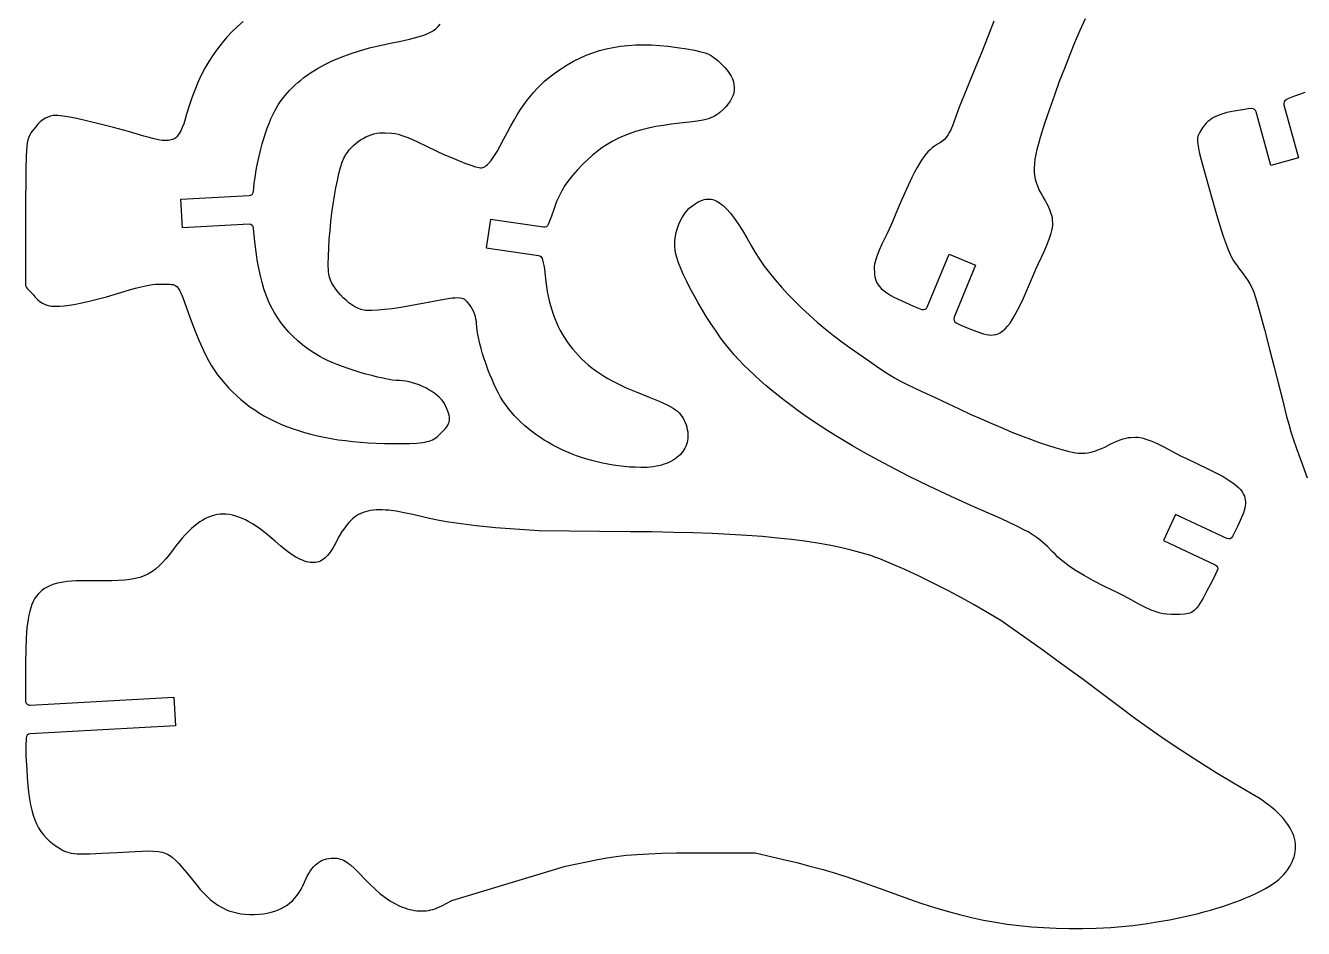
# Model space of a CAD drawing. Header units: millimetres. Extents: x 730 to 1091, y 114 to 329.
# Drawn here: x 729.8 to 819, y 202.9 to 265.9 of the extents above; entities that cross this region are included whole.
import ezdxf

# ---------------------------------------------------------------- set-up
doc = ezdxf.new("R2010")
doc.units = ezdxf.units.MM

msp = doc.modelspace()

# ---------------------------------------------------------------- linework, layer by layer
at = {"flags": 128}
for points in [[(745.019016, 266.212929), (744.625571, 265.871027), (744.249509, 265.510754), (743.890763, 265.132064), (743.549262, 264.73491), (743.224938, 264.319246), (742.917723, 263.885025), (742.627548, 263.432202), (742.354344, 262.960728), (742.098043, 262.470558), (741.858576, 261.961645), (741.635875, 261.433943), (741.42987, 260.887406), (741.240494, 260.321986), (741.067678, 259.737638), (740.967532, 259.389423), (740.869707, 259.081995), (740.771259, 258.813848), (740.669245, 258.583476), (740.560723, 258.389376), (740.44275, 258.230042), (740.379299, 258.162941), (740.312383, 258.103968), (740.241632, 258.052934), (740.166679, 258.009651), (740.087157, 257.97393), (740.002697, 257.945584), (739.912931, 257.924425), (739.817492, 257.910264), (739.608122, 257.902184), (739.371645, 257.91984), (739.105118, 257.961727), (738.805597, 258.026339), (738.470141, 258.112173), (738.095806, 258.217722), (737.007017, 258.528206), (735.979224, 258.808616), (735.027313, 259.055461), (734.16617, 259.265252), (733.41068, 259.434498), (732.77573, 259.55971), (732.276206, 259.637396), (732.08188, 259.657327), (731.926993, 259.664067), (731.745007, 259.651473), (731.56493, 259.613619), (731.386576, 259.550398), (731.209758, 259.461703), (731.034289, 259.347424), (730.859982, 259.207455), (730.686651, 259.041689), (730.514108, 258.850017), (730.288012, 258.571349), (730.196537, 258.438964), (730.118105, 258.299653), (730.051715, 258.14475), (729.996361, 257.965585), (729.951042, 257.753491), (729.914753, 257.499799), (729.886491, 257.195841), (729.865252, 256.832949), (729.839833, 255.895692), (729.82913, 252.932573), (729.82913, 247.82918), (729.833296, 247.781904), (729.845228, 247.735576), (729.889011, 247.645584), (729.953711, 247.558854), (730.032561, 247.475032), (730.205641, 247.314701), (730.286336, 247.237488), (730.354112, 247.161773), (730.511424, 246.973692), (730.671021, 246.809963), (730.837059, 246.670455), (731.013697, 246.55504), (731.205092, 246.463587), (731.415403, 246.395966), (731.648786, 246.352048), (731.909401, 246.331702), (732.201404, 246.3348), (732.528954, 246.361212), (732.896208, 246.410807), (733.307324, 246.483456), (733.76646, 246.579029), (734.277774, 246.697397), (735.473565, 247.001996), (736.244837, 247.223685), (737.074251, 247.472352), (737.493978, 247.591505), (737.908099, 247.699046), (738.309901, 247.788857), (738.692672, 247.854819), (738.909184, 247.872719), (739.14386, 247.875779), (739.596978, 247.872464), (739.89707, 247.873637), (740.021637, 247.864948), (740.132585, 247.845458), (740.23244, 247.811705), (740.323725, 247.760227), (740.408967, 247.687562), (740.49069, 247.590247), (740.571421, 247.46482), (740.653683, 247.307818), (740.740002, 247.11578), (740.832904, 246.885243), (741.048556, 246.294823), (741.32084, 245.508859), (741.502964, 245.005206), (741.706683, 244.486417), (741.925122, 243.967344), (742.151403, 243.462839), (742.37865, 242.987756), (742.599987, 242.556948), (742.808536, 242.185268), (742.997421, 241.887568), (743.234096, 241.557975), (743.480748, 241.23973), (743.73749, 240.93279), (744.00443, 240.637111), (744.281681, 240.35265), (744.569351, 240.079363), (744.867552, 239.817208), (745.176394, 239.56614), (745.495988, 239.326116), (745.826444, 239.097093), (746.167873, 238.879028), (746.520385, 238.671877), (746.88409, 238.475597), (747.2591, 238.290144), (747.645523, 238.115475), (748.043473, 237.951546), (748.453057, 237.798315), (748.874388, 237.655738), (749.307575, 237.52377), (749.752729, 237.40237), (750.209961, 237.291493), (750.67938, 237.191097), (751.161098, 237.101137), (751.655225, 237.021571), (752.161872, 236.952355), (752.681148, 236.893445), (753.213165, 236.844799), (753.758032, 236.806372), (754.315861, 236.778122), (754.886762, 236.760005), (755.470846, 236.751977), (756.068222, 236.753996)], [(797.425606, 266.232593), (797.02705, 265.220317), (796.609436, 264.153687), (796.109474, 262.912002), (795.589948, 261.649478), (795.113643, 260.520334), (794.998486, 260.229449), (794.88688, 259.914739), (794.657914, 259.252643), (794.532348, 258.924655), (794.393922, 258.611637), (794.318605, 258.463773), (794.238535, 258.323288), (794.153199, 258.191396), (794.062083, 258.069309), (793.987426, 257.989187), (793.899295, 257.913777), (793.697265, 257.774321), (793.485309, 257.645404), (793.292742, 257.521489), (793.132974, 257.400639), (792.97926, 257.268354), (792.829442, 257.12073), (792.681357, 256.953866), (792.532848, 256.763858), (792.381753, 256.546805), (792.225912, 256.298803), (792.063167, 256.01595), (791.891355, 255.694343), (791.708318, 255.330079), (791.299928, 254.457974), (790.820715, 253.368411), (790.2534, 252.030171), (790.111216, 251.709599), (789.950922, 251.372657), (789.610786, 250.668229), (789.448335, 250.310025), (789.302556, 249.954017), (789.182145, 249.604844), (789.13417, 249.434272), (789.095797, 249.26715), (789.081535, 249.130978), (789.08312, 248.982509), (789.095797, 248.695345), (789.102087, 248.534951), (789.121529, 248.382307), (789.154986, 248.236572), (789.203318, 248.096909), (789.267386, 247.962477), (789.348051, 247.832439), (789.446174, 247.705954), (789.562616, 247.582183), (789.698237, 247.460289), (789.853899, 247.33943), (790.030462, 247.218769), (790.228788, 247.097467), (790.449738, 246.974684), (790.694172, 246.84958), (791.256936, 246.589058), (791.825125, 246.343684), (792.395492, 246.119892)]]:
    msp.add_lwpolyline(points, dxfattribs=at)
for points in [[(756.068222, 236.753996), (756.667439, 236.76558), (757.153522, 236.788095), (757.545862, 236.826296), (757.71294, 236.852765), (757.863854, 236.884938), (758.00103, 236.923412), (758.126891, 236.968779), (758.243861, 237.021634), (758.354365, 237.082572), (758.460827, 237.152187), (758.565671, 237.231075), (758.780201, 237.419042), (759.040215, 237.679247), (759.144869, 237.799413), (759.232918, 237.915091), (759.304586, 238.027882), (759.360097, 238.139387), (759.399675, 238.251208), (759.423542, 238.364947), (759.431923, 238.482205), (759.425042, 238.604584), (759.403121, 238.733684), (759.366384, 238.871109), (759.315056, 239.018459), (759.249359, 239.177336), (759.075753, 239.536077), (758.98659, 239.682019), (758.871286, 239.827951), (758.732379, 239.972577), (758.572408, 240.114599), (758.39391, 240.252718), (758.199424, 240.385637), (757.991486, 240.512057), (757.772634, 240.630681), (757.545408, 240.74021), (757.312344, 240.839347), (757.075979, 240.926793), (756.838853, 241.00125), (756.603503, 241.061421), (756.372467, 241.106007), (756.148282, 241.133711), (755.933487, 241.143234), (755.69964, 241.154436), (755.422104, 241.186811), (755.106989, 241.238507), (754.76041, 241.307673), (754.38848, 241.392459), (753.99731, 241.491015), (753.593016, 241.601489), (753.181708, 241.722032), (752.769501, 241.850792), (752.362507, 241.98592), (751.96684, 242.125564), (751.588612, 242.267874), (751.233936, 242.410999), (750.908926, 242.553088), (750.619694, 242.692292), (750.372353, 242.82676), (749.954644, 243.08326), (749.560007, 243.349871), (749.188022, 243.627159), (748.838271, 243.915696), (748.510334, 244.21605), (748.203793, 244.52879), (747.918227, 244.854487), (747.653218, 245.193708), (747.408346, 245.547024), (747.183193, 245.915004), (746.97734, 246.298217), (746.790366, 246.697232), (746.621853, 247.11262), (746.471383, 247.544948), (746.338534, 247.994787), (746.22289, 248.462705), (746.0664, 249.212927), (746.003264, 249.572871), (745.946316, 249.950583), (745.839337, 250.842947), (745.748145, 251.788015, 0.401527), (745.433733, 252.058785), (740.7746, 251.813087), (740.669277, 253.810312), (745.450047, 254.062424, 0.367667), (745.732474, 254.329431), (745.797229, 254.922215), (745.84969, 255.31085), (745.912446, 255.705677), (745.984824, 256.104085), (746.066149, 256.503462), (746.155747, 256.901197), (746.252946, 257.294681), (746.35707, 257.681301), (746.467447, 258.058447), (746.583402, 258.423508), (746.704261, 258.773873), (746.829351, 259.106931), (746.957998, 259.42007), (747.089529, 259.710681), (747.223268, 259.976152), (747.345253, 260.194206), (747.475902, 260.407863), (747.615195, 260.617108), (747.763108, 260.821928), (747.919619, 261.022311), (748.084706, 261.218243), (748.258346, 261.409711), (748.440517, 261.596701), (748.631195, 261.779202), (748.83036, 261.957199), (749.037988, 262.13068), (749.254056, 262.299631), (749.478543, 262.46404), (749.711426, 262.623892), (749.952683, 262.779176), (750.20229, 262.929877), (750.460226, 263.075983), (750.726468, 263.217481), (751.000994, 263.354357), (751.283781, 263.486599), (751.574806, 263.614192), (751.874048, 263.737125), (752.497091, 263.968955), (753.152729, 264.181984), (753.840783, 264.376106), (754.561074, 264.551217), (755.31342, 264.707212), (756.02785, 264.849316), (756.63289, 264.983781), (757.140566, 265.114791), (757.562903, 265.246529), (757.745827, 265.313979), (757.911925, 265.383179), (758.062702, 265.454655), (758.199659, 265.528927), (758.3243, 265.606519), (758.438129, 265.687955), (758.542647, 265.773757), (758.63936, 265.864448), (758.785151, 266.024442)], [(792.395492, 246.119892, 0.408438), (792.782121, 246.284092), (794.310213, 249.963181), (796.157232, 249.196031), (794.651527, 245.570839, 0.390885), (794.791654, 245.188837), (795.116589, 245.022157), (795.56519, 244.82239), (796.042511, 244.63407), (796.504114, 244.475823), (796.715135, 244.413796), (796.905563, 244.366272), (797.069844, 244.335579), (797.202423, 244.324044), (797.386032, 244.332744), (797.562157, 244.364288), (797.732487, 244.421062), (797.898708, 244.505448), (798.062508, 244.619829), (798.225575, 244.76659), (798.389596, 244.948113), (798.55626, 245.166781), (798.727252, 245.424979), (798.904263, 245.725089), (799.088977, 246.069495), (799.283085, 246.46058), (799.488272, 246.900728), (799.706226, 247.392321), (800.187189, 248.539379), (800.352332, 248.921802), (800.53859, 249.323915), (800.933855, 250.164667), (801.122564, 250.592036), (801.291793, 251.016552), (801.36593, 251.225979), (801.431392, 251.432579), (801.48691, 251.635649), (801.531214, 251.834483), (801.54416, 251.963483), (801.542333, 252.104037), (801.529858, 252.375838), (801.516282, 252.506185), (801.477897, 252.669545), (801.417384, 252.859355), (801.337421, 253.069055), (801.240688, 253.292083), (801.129864, 253.521878), (801.007627, 253.751879), (800.876657, 253.975525), (800.727057, 254.229927), (800.598016, 254.476468), (800.489618, 254.718753), (800.401949, 254.960387), (800.335092, 255.204974), (800.289133, 255.45612), (800.264156, 255.717428), (800.260246, 255.992504), (800.277487, 256.284953), (800.315965, 256.598379), (800.375764, 256.936387), (800.456969, 257.302582), (800.559663, 257.700568), (800.683933, 258.133951), (800.997536, 259.121324), (801.33491, 260.118408), (801.676655, 261.091904), (802.022744, 262.041771), (802.373149, 262.967967), (802.727844, 263.870448), (803.086801, 264.749173), (803.449993, 265.604099), (803.817393, 266.435184)], [(772.783078, 235.07986), (772.392184, 235.091004), (772.003181, 235.11315), (771.616427, 235.146117), (771.232282, 235.189725), (770.851106, 235.243793), (770.473256, 235.308142), (770.099092, 235.38259), (769.728974, 235.466958), (769.363261, 235.561064), (769.002311, 235.664728), (768.646484, 235.77777), (768.296139, 235.90001), (767.951635, 236.031266), (767.613331, 236.171359), (767.281587, 236.320108), (766.956761, 236.477333), (766.639213, 236.642853), (766.329301, 236.816487), (766.027386, 236.998056), (765.733826, 237.187379), (765.44898, 237.384275), (765.173208, 237.588564), (764.906868, 237.800066), (764.65032, 238.018599), (764.403922, 238.243984), (764.168035, 238.476041), (763.943017, 238.714588), (763.729227, 238.959446), (763.527024, 239.210433), (763.336768, 239.46737), (763.158818, 239.730076), (762.993533, 239.99837), (762.843489, 240.267906), (762.69283, 240.564237), (762.542977, 240.883042), (762.39535, 241.219999), (762.25137, 241.570786), (762.112457, 241.931081), (761.980031, 242.296564), (761.855514, 242.662912), (761.740326, 243.025804), (761.635888, 243.380917), (761.543619, 243.723931), (761.464941, 244.050523), (761.401275, 244.356373), (761.35404, 244.637157), (761.324657, 244.888555), (761.314547, 245.106245), (761.30447, 245.267513), (761.27559, 245.442019), (761.229932, 245.624222), (761.16952, 245.808582), (761.096379, 245.989562), (761.012535, 246.16162), (760.920013, 246.319218), (760.820837, 246.456816), (760.651992, 246.656918), (760.572087, 246.735613), (760.488348, 246.800114), (760.395639, 246.850451), (760.288825, 246.886656), (760.16277, 246.908761), (760.012339, 246.916799), (759.832396, 246.910799), (759.617807, 246.890795), (759.064146, 246.808899), (758.310274, 246.671362), (757.315108, 246.47844), (756.652319, 246.35533), (756.021952, 246.250596), (755.433302, 246.165233), (754.895667, 246.100235), (754.418344, 246.056599), (754.01063, 246.035318), (753.681822, 246.037389), (753.549912, 246.047492), (753.441216, 246.063806), (753.238581, 246.118546), (753.031111, 246.200747), (752.821222, 246.307774), (752.611328, 246.436991), (752.403844, 246.585763), (752.201186, 246.751456), (752.005768, 246.931433), (751.820005, 247.123059), (751.646311, 247.3237), (751.487102, 247.530719), (751.344793, 247.741481), (751.221798, 247.953352), (751.120533, 248.163696), (751.043411, 248.369877), (750.992849, 248.569261), (750.97126, 248.759211), (750.963002, 249.277209), (750.971397, 249.831503), (750.995261, 250.414056), (751.033406, 251.016835), (751.084647, 251.631805), (751.147798, 252.250932), (751.221674, 252.866181), (751.305087, 253.469519), (751.396852, 254.05291), (751.495783, 254.608321), (751.600694, 255.127716), (751.710399, 255.603062), (751.823712, 256.026324), (751.939447, 256.389467), (752.056419, 256.684458), (752.114997, 256.803885), (752.17344, 256.903261), (752.296141, 257.07885), (752.428901, 257.246756), (752.571006, 257.406364), (752.721741, 257.557062), (752.880392, 257.698234), (753.046246, 257.829268), (753.218587, 257.949548), (753.396701, 258.058462), (753.579874, 258.155394), (753.767392, 258.239732), (753.95854, 258.310861), (754.152604, 258.368167), (754.34887, 258.411037), (754.546623, 258.438855), (754.745149, 258.451009), (754.943733, 258.446884), (755.400213, 258.41694), (755.635391, 258.389819), (755.850062, 258.346604), (756.171871, 258.246756), (756.505935, 258.1205), (756.847393, 257.97449), (757.191383, 257.815379), (757.867506, 257.484474), (758.495404, 257.181018), (759.033481, 256.938084), (759.556478, 256.711514), (760.051765, 256.506936), (760.506709, 256.32998), (760.908677, 256.186272), (761.245037, 256.081444), (761.503156, 256.021122), (761.598929, 256.009411), (761.670404, 256.010937), (761.747578, 256.027948), (761.8258, 256.057405), (761.905421, 256.099765), (761.986794, 256.155484), (762.070269, 256.225019), (762.156198, 256.308826), (762.336829, 256.521084), (762.531499, 256.79591), (762.743023, 257.136957), (762.974216, 257.547878), (763.227891, 258.032324), (763.467443, 258.494296), (763.7014, 258.927019), (763.931228, 259.332293), (764.158392, 259.711915), (764.384357, 260.067685), (764.610589, 260.401402), (764.838552, 260.714865), (765.069711, 261.009872), (765.305532, 261.288224), (765.54748, 261.551717), (765.79702, 261.802153), (766.055617, 262.041329), (766.324737, 262.271044), (766.605844, 262.493098), (766.900405, 262.709289), (767.209883, 262.921416), (767.639595, 263.192671), (768.07478, 263.439288), (768.516466, 263.661454), (768.965682, 263.859359), (769.423455, 264.033191), (769.890814, 264.18314), (770.368787, 264.309394), (770.858402, 264.412142), (771.360688, 264.491572), (771.876673, 264.547875), (772.407384, 264.581238), (772.953851, 264.591851), (773.517102, 264.579902), (774.098164, 264.54558), (774.698067, 264.489075), (775.317838, 264.410574), (775.992158, 264.30975), (776.538626, 264.21317), (776.980641, 264.111964), (777.169791, 264.056855), (777.341601, 263.997265), (777.498997, 263.932084), (777.644904, 263.860205), (777.782246, 263.780518), (777.913948, 263.691915), (778.042936, 263.593287), (778.172133, 263.483527), (778.442857, 263.226174), (778.639951, 263.017522), (778.811486, 262.811208), (778.957468, 262.607076), (779.0779, 262.404964), (779.172787, 262.204716), (779.242134, 262.006172), (779.285944, 261.809173), (779.304223, 261.613561), (779.296975, 261.419176), (779.264205, 261.22586), (779.205916, 261.033455), (779.122114, 260.841801), (779.012803, 260.65074), (778.877987, 260.460112), (778.717671, 260.26976), (778.531859, 260.079524), (778.290064, 259.862597), (778.171393, 259.769766), (778.050779, 259.686254), (777.925652, 259.611238), (777.793443, 259.543889), (777.651583, 259.483384), (777.497501, 259.428895), (777.328627, 259.379598), (777.142393, 259.334666), (776.707561, 259.254594), (776.172446, 259.182074), (775.516492, 259.110497), (774.923217, 259.043572), (774.362373, 258.965897), (773.831833, 258.876577), (773.329468, 258.774713), (772.853152, 258.659411), (772.400756, 258.529771), (771.970154, 258.384899), (771.559217, 258.223897), (771.165819, 258.045869), (770.787832, 257.849917), (770.423128, 257.635145), (770.06958, 257.400657), (769.72506, 257.145555), (769.387441, 256.868943), (769.054596, 256.569924), (768.724396, 256.247601), (768.345252, 255.850265), (768.014438, 255.474576), (767.726812, 255.112659), (767.477231, 254.75664), (767.260555, 254.398645), (767.071641, 254.030801), (766.905348, 253.645232), (766.756533, 253.234066), (766.546509, 252.631077), (766.320482, 252.042405, -0.351331), (765.996402, 251.853185), (762.28012, 252.404388), (761.986687, 250.426031), (765.64399, 249.883575, -0.293437), (765.888138, 249.670261), (765.973252, 249.376318), (766.013725, 249.184367), (766.050131, 248.958997), (766.084735, 248.697104), (766.157589, 248.05134), (766.200416, 247.705243), (766.252782, 247.36645), (766.314731, 247.034911), (766.386302, 246.710576), (766.467536, 246.393396), (766.558475, 246.08332), (766.659159, 245.780299), (766.769628, 245.484283), (766.889924, 245.195221), (767.020088, 244.913064), (767.16016, 244.637763), (767.310182, 244.369266), (767.470193, 244.107525), (767.640236, 243.85249), (767.82035, 243.60411), (768.010577, 243.362335), (768.210958, 243.127116), (768.421533, 242.898404), (768.642343, 242.676147), (768.873429, 242.460296), (769.114832, 242.250802), (769.366593, 242.047614), (769.628753, 241.850682), (769.901352, 241.659957), (770.184431, 241.475389), (770.478031, 241.296928), (770.782194, 241.124524), (771.096959, 240.958126), (771.422368, 240.797686), (771.758462, 240.643154), (772.10528, 240.494478), (772.462866, 240.35161), (773.357784, 240.000981), (774.066716, 239.706866), (774.359582, 239.575899), (774.615725, 239.452939), (774.838404, 239.335944), (775.030875, 239.222873), (775.196397, 239.111686), (775.338228, 239.000341), (775.459626, 238.886798), (775.563848, 238.769017), (775.654153, 238.644955), (775.733798, 238.512573), (775.806042, 238.369829), (775.874142, 238.214683), (775.936945, 238.049363), (775.987574, 237.886471), (776.026216, 237.726199), (776.053062, 237.568737), (776.0683, 237.414279), (776.072119, 237.263015), (776.06471, 237.115139), (776.046259, 236.97084), (776.016958, 236.830312), (775.976995, 236.693745), (775.926559, 236.561333), (775.865838, 236.433266), (775.795024, 236.309736), (775.714303, 236.190935), (775.623866, 236.077056), (775.523902, 235.968289), (775.4146, 235.864827), (775.296148, 235.766861), (775.168737, 235.674583), (775.032555, 235.588185), (774.887791, 235.507859), (774.734634, 235.433797), (774.573274, 235.36619), (774.403899, 235.305229), (774.226699, 235.251108), (774.041863, 235.204018), (773.84958, 235.16415), (773.650039, 235.131696), (773.443429, 235.106848), (773.22994, 235.089799), (773.00976, 235.080739), (772.783078, 235.07986)], [(819.148791, 261.254052), (818.756162, 261.128254), (818.484986, 261.032647), (818.232002, 260.932751), (818.002749, 260.831517), (817.836546, 260.748727, 0.358082), (817.680919, 260.401111), (818.695262, 256.689507), (816.766011, 256.162262), (815.739768, 259.917407, 0.364334), (815.422363, 260.137009), (815.183222, 260.114577), (814.794109, 260.059992), (814.204139, 259.961574), (813.703772, 259.854314), (813.48367, 259.79572), (813.281746, 259.732939), (813.096591, 259.66531), (812.926798, 259.592175), (812.770959, 259.512875), (812.627666, 259.426752), (812.495511, 259.333145), (812.373086, 259.231396), (812.258984, 259.120846), (812.151797, 259.000836), (812.050117, 258.870707), (811.952535, 258.729799), (811.810806, 258.501755), (811.75586, 258.397394), (811.711766, 258.294659), (811.678703, 258.189937), (811.656851, 258.079616), (811.646388, 257.960082), (811.647495, 257.827725), (811.660351, 257.678931), (811.685135, 257.510088), (811.771205, 257.097807), (811.90714, 256.561984), (812.094376, 255.873719), (812.578319, 254.130317), (812.972126, 252.749042), (813.294995, 251.675652), (813.435827, 251.237464), (813.566125, 250.855907), (813.688287, 250.524202), (813.804714, 250.235567), (813.917806, 249.983224), (814.029962, 249.760391), (814.143582, 249.560289), (814.261066, 249.376138), (814.384813, 249.201157), (814.517225, 249.028568), (814.842626, 248.592211), (815.002191, 248.359541), (815.153011, 248.126226), (815.290096, 247.899027), (815.408456, 247.684705), (815.503098, 247.490024), (815.569034, 247.321743), (815.758484, 246.716197), (815.946732, 246.070409), (816.31658, 244.710367), (816.672494, 243.346138), (817.008387, 242.082242), (817.280143, 240.994589), (817.568405, 239.820876), (817.867241, 238.650125), (818.018771, 238.09368), (818.17072, 237.571359), (818.352235, 237.012349), (818.562544, 236.414555), (818.976272, 235.264891), (819.298805, 234.359826)], [(810.394755, 224.815093), (810.124175, 224.807026), (809.815079, 224.810412), (809.507054, 224.828648), (809.239692, 224.865133), (809.036671, 224.912094), (808.832553, 224.971208), (808.62764, 225.041175), (808.422234, 225.120696), (808.011156, 225.303198), (807.60174, 225.508318), (806.797582, 225.944826), (806.407682, 226.15542), (806.02913, 226.347045), (805.144059, 226.780025), (804.383289, 227.170867), (803.73079, 227.529743), (803.170529, 227.866824), (802.919977, 228.03037), (802.686473, 228.192281), (802.468012, 228.35383), (802.26259, 228.516286), (802.068203, 228.680923), (801.882848, 228.84901), (801.704519, 229.021821), (801.531214, 229.200625), (801.183901, 229.55148), (801.008719, 229.71356), (800.829926, 229.868366), (800.645578, 230.017113), (800.453728, 230.161021), (800.252432, 230.301306), (800.039745, 230.439185), (799.813722, 230.575876), (799.572418, 230.712596), (799.036184, 230.990994), (798.415484, 231.284117), (797.694755, 231.601704), (796.028873, 232.329635), (794.438246, 233.051144), (792.921493, 233.767085), (791.477233, 234.47831), (790.104085, 235.18567), (789.443747, 235.538167), (788.80067, 235.890018), (788.17468, 236.241329), (787.565605, 236.592206), (786.973272, 236.942757), (786.39751, 237.293087), (785.838144, 237.643303), (785.295004, 237.993512), (784.767915, 238.34382), (784.256706, 238.694334), (783.761204, 239.04516), (783.281236, 239.396405), (782.816629, 239.748175), (782.367212, 240.100577), (781.932811, 240.453717), (781.513254, 240.807702), (781.108368, 241.162639), (780.717981, 241.518633), (780.341919, 241.875792), (779.980012, 242.234221), (779.632085, 242.594028), (779.297966, 242.95532), (778.992052, 243.30935), (778.67692, 243.703311), (778.35599, 244.13124), (778.032687, 244.587173), (777.710432, 245.065147), (777.392647, 245.559198), (777.082756, 246.063362), (776.78418, 246.571678), (776.500342, 247.07818), (776.234665, 247.576906), (775.990571, 248.061892), (775.771483, 248.527175), (775.580822, 248.966791), (775.422012, 249.374777), (775.298475, 249.745169), (775.213633, 250.072005), (775.177384, 250.28618), (775.157738, 250.506295), (775.154146, 250.730741), (775.166058, 250.957906), (775.192924, 251.186182), (775.234196, 251.413957), (775.289323, 251.639621), (775.357757, 251.861564), (775.438949, 252.078176), (775.532348, 252.287847), (775.637405, 252.488966), (775.753572, 252.679924), (775.880298, 252.859109), (776.017034, 253.024912), (776.163231, 253.175722), (776.31834, 253.30993), (776.581174, 253.499563), (776.709229, 253.57841), (776.835345, 253.646408), (776.959749, 253.703409), (777.082668, 253.749262), (777.204327, 253.783817), (777.324954, 253.806922), (777.444775, 253.818429), (777.564016, 253.818186), (777.682905, 253.806043), (777.801667, 253.78185), (777.92053, 253.745457), (778.03972, 253.696712), (778.159464, 253.635467), (778.279988, 253.56157), (778.401519, 253.474871), (778.524283, 253.37522), (778.648507, 253.262467), (778.774417, 253.136461), (779.032205, 252.844088), (779.299457, 252.496901), (779.577988, 252.093695), (779.86961, 251.633268), (780.176136, 251.114418), (780.499377, 250.535942), (780.762314, 250.082786), (781.062396, 249.617664), (781.397561, 249.142643), (781.765747, 248.659791), (782.164893, 248.171175), (782.592936, 247.678861), (783.047815, 247.184917), (783.527468, 246.69141), (784.029832, 246.200406), (784.552848, 245.713974), (785.094451, 245.234179), (785.652581, 244.763089), (786.225176, 244.302772), (786.810174, 243.855293), (787.405513, 243.422721), (788.009131, 243.007122), (788.602483, 242.599267), (789.239333, 242.155215), (789.882384, 241.721165), (790.194579, 241.522329), (790.494339, 241.343317), (790.918639, 241.110631), (791.375362, 240.876991), (791.854334, 240.643918), (792.34538, 240.412932), (793.323003, 239.963304), (794.226839, 239.540268), (795.009291, 239.167308), (795.780851, 238.809395), (796.538203, 238.467761), (797.278028, 238.143637), (797.997009, 237.838255), (798.691827, 237.552846), (799.359166, 237.288641), (799.995707, 237.046873), (800.598133, 236.828772), (801.163125, 236.63557), (801.687367, 236.468499), (802.167539, 236.32879), (802.600325, 236.217674), (802.982407, 236.136382), (803.310466, 236.086148), (803.581186, 236.068201), (803.773031, 236.078543), (803.989161, 236.110114), (804.222189, 236.160655), (804.464728, 236.227908), (804.70939, 236.309613), (804.948789, 236.403512), (805.175537, 236.507347), (805.382247, 236.618859), (805.58492, 236.730472), (805.800099, 236.834597), (806.021208, 236.928956), (806.241671, 237.011269), (806.454911, 237.079257), (806.654354, 237.130641), (806.833422, 237.163143), (806.985539, 237.174484), (807.318036, 237.190333), (807.489846, 237.192314), (807.647118, 237.174484), (807.844082, 237.12542), (808.044598, 237.064142), (808.248039, 236.992033), (808.453775, 236.910475), (808.869621, 236.724547), (809.287113, 236.517419), (810.106929, 236.083816), (810.499202, 235.879467), (810.87302, 235.698168), (811.64468, 235.341158), (812.325472, 235.015807), (812.919192, 234.717073), (813.429641, 234.439919), (813.860617, 234.179305), (814.047489, 234.053625), (814.215919, 233.930191), (814.366379, 233.808372), (814.499345, 233.687538), (814.615293, 233.567059), (814.714696, 233.446306), (814.798029, 233.324649), (814.865768, 233.201457), (814.918388, 233.076101), (814.956363, 232.94795), (814.980167, 232.816376), (814.990277, 232.680747), (814.987167, 232.540435), (814.971311, 232.394808), (814.943184, 232.243238), (814.903262, 232.085094), (814.852019, 231.919746), (814.789931, 231.746564), (814.635115, 231.374181), (814.442613, 230.962904), (814.086239, 230.254163, -0.406226), (813.690825, 230.117323), (810.117877, 231.793099), (809.268612, 229.982368), (812.883499, 228.286921, -0.413109), (813.028198, 227.888947), (812.909778, 227.633963), (812.637125, 227.089742), (812.305545, 226.458859), (812.032332, 225.957793), (811.806894, 225.573836), (811.70616, 225.420671), (811.610253, 225.290661), (811.516801, 225.181765), (811.423431, 225.091942), (811.327771, 225.019151), (811.227448, 224.961351), (811.120091, 224.916503), (811.003327, 224.882564), (810.874784, 224.857495), (810.732089, 224.839253), (810.394755, 224.815093)], [(729.863647, 216.194855), (729.842807, 215.619484), (729.845678, 215.29859), (729.859014, 214.924356), (729.908085, 213.999419), (729.945426, 213.422501), (729.990161, 212.89033), (730.043318, 212.400232), (730.105925, 211.949531), (730.179012, 211.535551), (730.263606, 211.155618), (730.360738, 210.807056), (730.471435, 210.487189), (730.596726, 210.193343), (730.73764, 209.922842), (730.895205, 209.673011), (731.070451, 209.441174), (731.264406, 209.224657), (731.478099, 209.020784), (731.712558, 208.826879), (731.968812, 208.640268), (732.269144, 208.442333), (732.407964, 208.362426), (732.546664, 208.294457), (732.690827, 208.237853), (732.846036, 208.192036), (733.017875, 208.156432), (733.211926, 208.130465), (733.433772, 208.11356), (733.688997, 208.105141), (734.321914, 208.111458), (735.155343, 208.144814), (736.233947, 208.200603), (737.474278, 208.270211), (737.971259, 208.293547), (738.399366, 208.303766), (738.768537, 208.296763), (739.088709, 208.268435), (739.233525, 208.244991), (739.369817, 208.214676), (739.498829, 208.176979), (739.621801, 208.131384), (739.739975, 208.07738), (739.854595, 208.014454), (739.966902, 207.942092), (740.078138, 207.859781), (740.302367, 207.663262), (740.537218, 207.420792), (740.792628, 207.128267), (741.078535, 206.781582), (741.781585, 205.90932), (742.023365, 205.622366), (742.264804, 205.358931), (742.506849, 205.118579), (742.750447, 204.900872), (742.996545, 204.705371), (743.246091, 204.53164), (743.500031, 204.37924), (743.759314, 204.247734), (744.024885, 204.136683), (744.297693, 204.045651), (744.578685, 203.9742), (744.868807, 203.921891), (745.169007, 203.888288), (745.480231, 203.872951), (745.803428, 203.875445), (746.139545, 203.89533), (746.430662, 203.926573), (746.707562, 203.970994), (746.970621, 204.028861), (747.220218, 204.100439), (747.456728, 204.185994), (747.680531, 204.285793), (747.892003, 204.400101), (748.091521, 204.529186), (748.279464, 204.673312), (748.456208, 204.832746), (748.622131, 205.007755), (748.77761, 205.198604), (748.923024, 205.405559), (749.058748, 205.628887), (749.185161, 205.868853), (749.30264, 206.125724), (749.399594, 206.342828), (749.498461, 206.543283), (749.59968, 206.727456), (749.70369, 206.89571), (749.810931, 207.04841), (749.921843, 207.185919), (750.036865, 207.308603), (750.156438, 207.416826), (750.281, 207.510952), (750.410991, 207.591346), (750.546852, 207.658372), (750.689021, 207.712394), (750.837938, 207.753776), (750.994043, 207.782885), (751.157776, 207.800082), (751.329576, 207.805734), (751.450807, 207.802196), (751.568022, 207.791023), (751.682482, 207.771372), (751.795448, 207.742402), (751.90818, 207.703271), (752.02194, 207.653138), (752.137989, 207.59116), (752.257587, 207.516498), (752.381997, 207.428308), (752.512478, 207.325749), (752.7967, 207.074158), (753.120341, 206.754993), (753.49349, 206.361521), (753.853541, 205.988818), (754.211493, 205.649689), (754.567127, 205.344212), (754.920225, 205.072463), (755.27057, 204.834518), (755.617943, 204.630453), (755.962126, 204.460347), (756.132954, 204.388051), (756.302902, 204.324274), (756.471944, 204.269024), (756.640053, 204.222311), (756.8072, 204.184145), (756.97336, 204.154536), (757.138504, 204.133492), (757.302606, 204.121024), (757.465638, 204.11714), (757.627573, 204.121852), (757.788383, 204.135167), (757.948043, 204.157096), (758.106523, 204.187648), (758.263797, 204.226833), (758.419839, 204.274661), (758.574619, 204.33114), (758.728112, 204.396281), (758.88029, 204.470093), (759.594755, 204.83862), (767.532255, 207.242197), (769.781214, 207.708461), (770.402691, 207.825195), (771.056761, 207.923266), (771.756461, 208.003584), (772.514832, 208.067062), (773.344912, 208.11461), (774.25974, 208.14714), (775.272356, 208.165563), (776.395797, 208.170791), (780.761422, 208.166858), (782.745797, 207.711669), (783.676268, 207.489825), (784.591942, 207.253855), (785.506158, 206.999641), (786.432255, 206.723066), (787.383571, 206.42001), (788.373446, 206.086355), (789.415219, 205.717984), (790.522227, 205.310778), (791.476417, 204.962698), (792.399284, 204.644717), (793.295371, 204.356061), (794.169218, 204.095958), (795.025368, 203.863635), (795.868362, 203.658321), (796.702742, 203.479242), (797.53305, 203.325627), (798.363827, 203.196702), (799.199616, 203.091694), (800.044958, 203.009833), (800.904394, 202.950344), (801.782467, 202.912456), (802.683718, 202.895395), (803.612689, 202.89839), (804.573922, 202.920668), (805.081726, 202.94158), (805.59273, 202.971411), (806.105979, 203.009888), (806.620519, 203.056737), (807.135396, 203.111687), (807.649654, 203.174464), (808.162339, 203.244797), (808.672496, 203.322413), (809.68141, 203.498402), (810.668757, 203.700252), (811.6269, 203.925781), (812.092634, 204.046745), (812.548203, 204.17281), (812.992653, 204.303706), (813.425029, 204.439159), (813.844376, 204.578896), (814.24974, 204.722646), (814.640166, 204.870135), (815.0147, 205.021091), (815.372386, 205.175241), (815.712271, 205.332314), (816.033399, 205.492036), (816.334816, 205.654134), (816.615568, 205.818337), (816.874699, 205.984371), (817.111255, 206.151965), (817.324281, 206.320845), (817.512824, 206.490739), (817.675927, 206.661375), (817.821679, 206.836159), (817.95297, 207.011955), (818.069835, 207.188683), (818.172306, 207.366259), (818.260417, 207.544601), (818.334203, 207.723629), (818.393697, 207.90326), (818.438933, 208.083411), (818.469944, 208.264001), (818.486765, 208.444948), (818.489428, 208.626169), (818.477969, 208.807584), (818.45242, 208.989109), (818.412815, 209.170662), (818.359188, 209.352163), (818.291573, 209.533528), (818.210004, 209.714676), (818.114514, 209.895525), (818.005137, 210.075992), (817.881906, 210.255996), (817.744857, 210.435455), (817.594021, 210.614286), (817.429434, 210.792408), (817.251128, 210.969739), (817.059138, 211.146197), (816.853497, 211.321699), (816.634239, 211.496163), (816.401398, 211.669509), (816.155007, 211.841653), (815.895101, 212.012513), (815.621712, 212.182009), (815.334876, 212.350056), (814.146913, 213.0412), (812.942288, 213.769089), (811.737593, 214.522811), (810.549417, 215.291453), (809.394351, 216.064104), (808.288984, 216.829851), (807.249909, 217.577781), (806.293714, 218.296981), (805.086437, 219.213895), (803.657389, 220.277472), (802.185236, 221.355805), (800.848644, 222.316988), (797.917116, 224.398539), (796.056703, 225.485079), (795.216056, 225.958026), (794.264527, 226.463042), (793.248622, 226.977976), (792.214849, 227.48068), (791.209714, 227.949004), (790.279725, 228.360801), (789.47139, 228.69392), (789.127375, 228.824054), (788.831214, 228.926213), (788.162558, 229.129338), (787.459409, 229.317658), (786.71826, 229.49152), (785.935607, 229.651273), (785.107943, 229.797264), (784.231761, 229.929843), (783.303556, 230.049356), (782.319822, 230.156153), (781.277052, 230.250581), (780.171741, 230.332988), (779.000383, 230.403723), (777.759472, 230.463134), (776.445501, 230.511568), (775.054965, 230.549375), (773.584357, 230.576901), (772.030172, 230.594496), (765.680172, 230.645168), (762.637464, 230.87374), (761.984539, 230.93032), (761.294791, 231.003722), (760.589081, 231.090864), (759.88827, 231.188666), (759.213219, 231.294047), (758.58479, 231.403926), (758.023845, 231.515223), (757.551245, 231.624856), (756.876542, 231.789807), (756.260227, 231.923136), (755.698182, 232.023587), (755.186288, 232.089904), (754.947862, 232.109869), (754.72043, 232.120831), (754.503476, 232.122631), (754.296487, 232.115112), (754.098948, 232.098119), (753.910344, 232.071493), (753.73016, 232.035077), (753.557882, 231.988716), (753.392994, 231.932251), (753.234983, 231.865526), (753.083333, 231.788384), (752.93753, 231.700668), (752.797059, 231.60222), (752.661405, 231.492885), (752.530053, 231.372504), (752.40249, 231.240922), (752.278199, 231.09798), (752.156667, 230.943522), (752.037379, 230.777392), (751.91982, 230.599431), (751.687829, 230.207393), (751.456578, 229.76615), (751.283669, 229.445928), (751.104911, 229.169561), (751.012926, 229.04784), (750.918986, 228.937102), (750.822924, 228.837355), (750.724577, 228.748605), (750.62378, 228.670858), (750.520368, 228.604122), (750.414177, 228.548402), (750.305042, 228.503706), (750.192799, 228.470039), (750.077282, 228.447409), (749.958328, 228.435822), (749.835772, 228.435285), (749.709449, 228.445804), (749.579194, 228.467387), (749.444843, 228.500038), (749.306231, 228.543766), (749.163195, 228.598577), (749.015568, 228.664477), (748.705887, 228.829571), (748.375871, 229.039102), (748.024203, 229.293122), (747.649567, 229.591684), (747.250646, 229.934842), (746.97092, 230.178132), (746.698086, 230.404799), (746.431825, 230.614818), (746.171815, 230.808161), (745.917737, 230.984802), (745.669269, 231.144714), (745.426092, 231.287871), (745.187885, 231.414246), (744.954328, 231.523812), (744.7251, 231.616544), (744.49988, 231.692413), (744.278349, 231.751394), (744.060186, 231.79346), (743.845071, 231.818585), (743.632682, 231.826741), (743.4227, 231.817902), (743.214804, 231.792042), (743.008675, 231.749134), (742.80399, 231.689152), (742.60043, 231.612068), (742.397675, 231.517856), (742.195404, 231.40649), (741.993297, 231.277943), (741.791033, 231.132188), (741.588291, 230.969198), (741.384752, 230.788948), (741.180095, 230.591411), (740.974, 230.376559), (740.766145, 230.144367), (740.556211, 229.894807), (740.343878, 229.627854), (740.128824, 229.34348), (739.869331, 229.001723), (739.620124, 228.69563), (739.376881, 228.423441), (739.13528, 228.183393), (738.890996, 227.973727), (738.639709, 227.792682), (738.377094, 227.638497), (738.09883, 227.50941), (737.800593, 227.403662), (737.478061, 227.319491), (737.126912, 227.255137), (736.742822, 227.208838), (736.321468, 227.178834), (735.858529, 227.163363), (735.349681, 227.160666), (734.790602, 227.168982), (734.028901, 227.176094), (733.678417, 227.170446), (733.347461, 227.157842), (733.035497, 227.137666), (732.741988, 227.109303), (732.466396, 227.072138), (732.208186, 227.025554), (731.966819, 226.968937), (731.74176, 226.90167), (731.532471, 226.823139), (731.338416, 226.732729), (731.159057, 226.629823), (730.993858, 226.513806), (730.842282, 226.384063), (730.703791, 226.239978), (730.57785, 226.080936), (730.463921, 225.906322), (730.361467, 225.71552), (730.269952, 225.507914), (730.188838, 225.282889), (730.117589, 225.03983), (730.055668, 224.778122), (730.002537, 224.497148), (729.957661, 224.196293), (729.920502, 223.874943), (729.890523, 223.532481), (729.867187, 223.168292), (729.838299, 222.372271), (729.829541, 221.481957), (729.829186, 218.786191, 0.430736), (730.145962, 218.486621), (740.187989, 219.049037), (740.299826, 217.052166), (730.146675, 216.483526, 0.387473), (729.863647, 216.194855)]]:
    msp.add_lwpolyline(points, format="xyb", dxfattribs=at)

doc.saveas('drawing.dxf')
